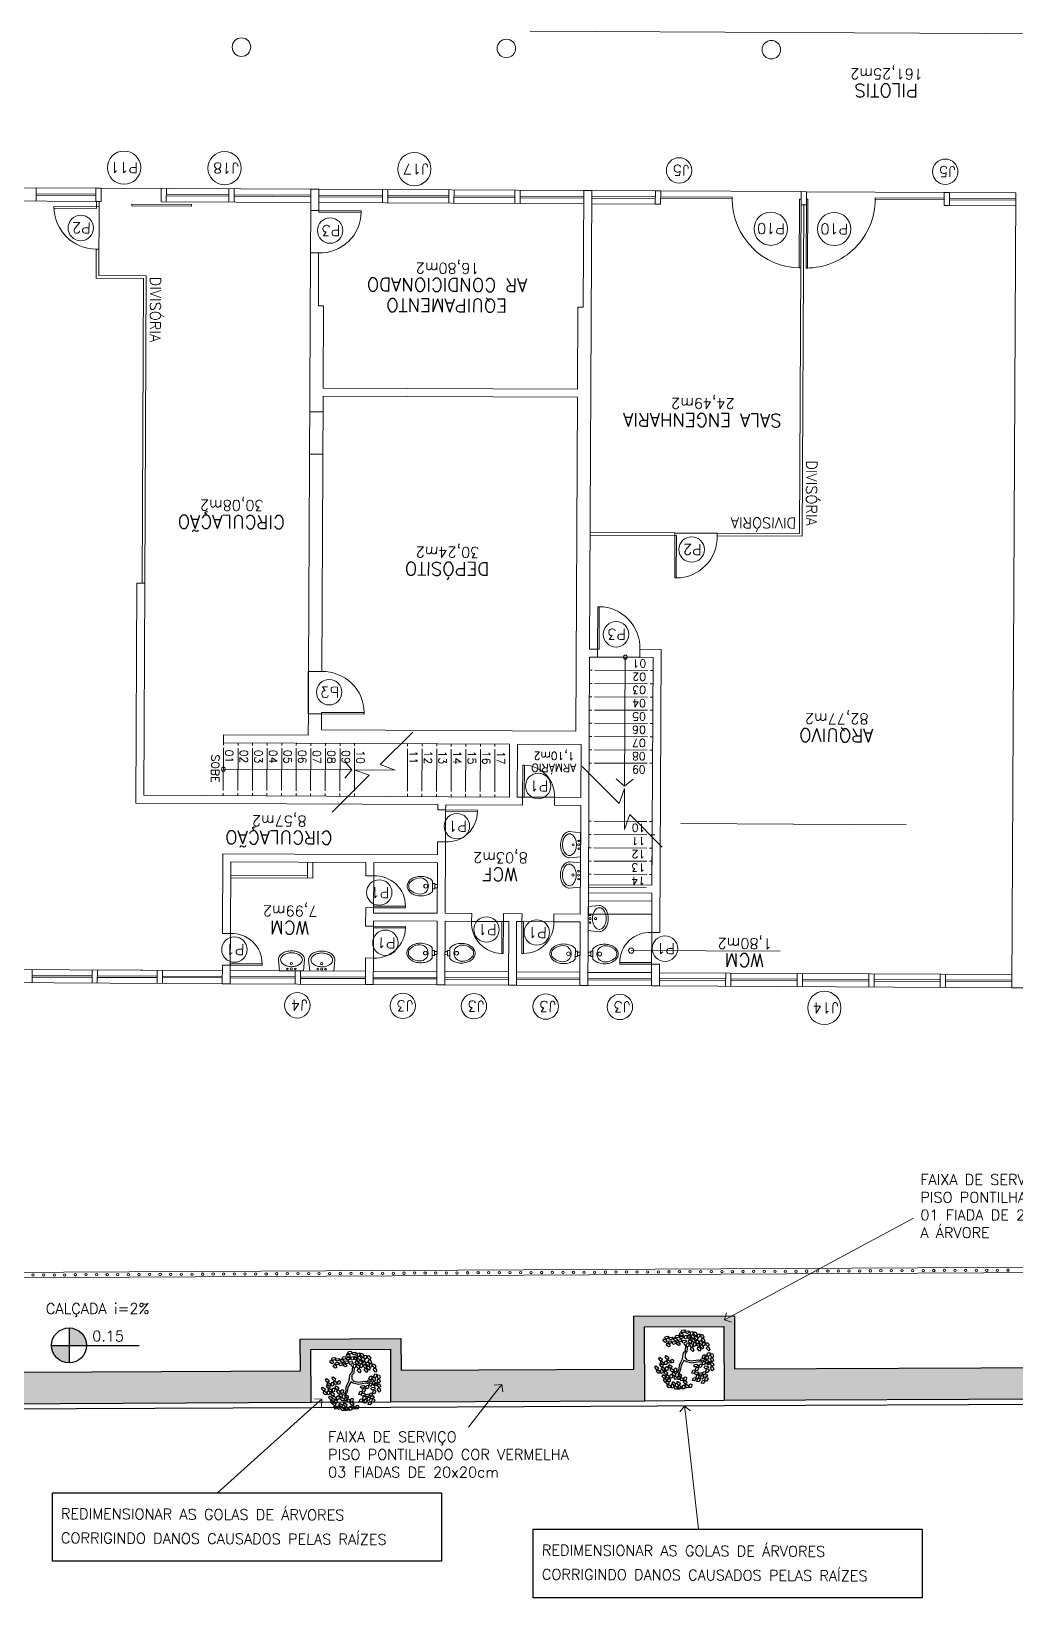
# Model space of a CAD drawing. Extents: x -1057 to 3416, y -340 to 4111.
# Drawn here: x 438.97 to 457.55, y 132.73 to 162.28 of the extents above; entities that cross this region are included whole.
import ezdxf
from ezdxf.enums import TextEntityAlignment as Align

# ---------------------------------------------------------------- set-up
doc = ezdxf.new("R2010")
doc.units = 0
doc.header["$LTSCALE"] = 50
for name, pattern in [('CONTINU', [0]), ('DASHDOT', [1, 0.5, -0.25, 0, -0.25]), ('DGN Style 1', [0.003115, 5.18318e-06, -0.00311]), ('HIDDEN', [9.525, 6.35, -3.175])]:
    doc.linetypes.add(name, pattern=pattern)
doc.layers.add('0.1', color=8, linetype='Continuous', lineweight=13)
doc.layers.add('Margem A3', color=8, linetype='DGN Style 1', lineweight=0)
for name, color, linetype in [('HAC', 1, 'Continuous'), ('medir projeto', 6, 'Continuous'), ('OK', 96, 'Continuous')]:
    doc.layers.add(name, color=color, linetype=linetype)
doc.styles.add('60x100', font='romans.shx', dxfattribs={"height": 0.2})
doc.styles.add('80X50', font='romans.shx')
doc.styles.get("Standard").update_dxf_attribs({"font": 'romans.shx'})

# ---------------------------------------------------------------- blocks, each defined once
blk = doc.blocks.new('P80')
for points in [[(0, 0.86), (0, 0.83), (0.15, 0.83), (0.15, 0.86)], [(0, 0), (0, 0.03), (0.15, 0.03), (0.15, 0)]]:
    blk.add_lwpolyline(points)
blk.add_lwpolyline([(-0.8, 0.06), (0, 0.06), (0, 0.03), (-0.8, 0.03)], close=True)
at = {"color": 8}
blk.add_arc((-0.025, 0.056), 0.775, 88.1408, 179.6698, dxfattribs=at)
blk = doc.blocks.new('P60')
at = {"color": 252}
blk.add_lwpolyline([(-0.6, 0.06), (0, 0.06), (0, 0.03), (-0.6, 0.03)], close=True, dxfattribs=at)
at = {"color": 8}
blk.add_arc((-0.029, 0.06), 0.571, 87.1025, 180, dxfattribs=at)
blk = doc.blocks.new('Cuba-emp')
blk.add_lwpolyline([(0.21, 0.248), (0, 0.227), (0, -0.227), (0.21, -0.248, 0.137816), (0.271, -0.231, 0.107041), (0.329, -0.176, 0.080751), (0.364, -0.099, 0.068643), (0.378, -0.001, 0.068643), (0.364, 0.098, 0.080751), (0.329, 0.174, 0.107041), (0.271, 0.23, 0.115752), (0.21, 0.248)], format="xyb")
blk.add_lwpolyline([(0.21, 0.205, -0.131827), (0.25, 0.194, -0.106633), (0.297, 0.151, -0.083482), (0.328, 0.087, -0.072232), (0.341, 0, -0.072232), (0.328, -0.087, -0.083482), (0.297, -0.151, -0.106633), (0.25, -0.194, -0.131827), (0.21, -0.205, -0.131827), (0.17, -0.194, -0.106633), (0.123, -0.151, -0.083482), (0.092, -0.087, -0.072232), (0.079, 0, -0.072232), (0.092, 0.087, -0.083482), (0.123, 0.151, -0.106633), (0.17, 0.194, -0.131827)], format="xyb", close=True)
for centre, radius in [((0.037, -0.002), 0.0193), ((0.037, -0.002), 0.0193), ((0.036, 0.071), 0.0155), ((0.14, -0.001), 0.0198), ((0.036, -0.076), 0.0155)]:
    blk.add_circle(centre, radius)
blk = doc.blocks.new('Vaso')
for points in [[(0.03, -0.05), (0.03, 0), (-0.03, 0), (-0.03, -0.05)], [(0.05, -0.09), (0.05, -0.05), (-0.05, -0.05), (-0.05, -0.09)]]:
    blk.add_lwpolyline(points)
for points in [[(0.183, -0.31, -0.071776), (0.168, -0.413, -0.083144), (0.129, -0.494, -0.106699), (0.065, -0.552, -0.132564), (-0.002, -0.57, -0.132564), (-0.069, -0.552, -0.106699), (-0.133, -0.494, -0.083144), (-0.172, -0.413, -0.071776), (-0.187, -0.31, -0.071776), (-0.172, -0.207, -0.083144), (-0.133, -0.126, -0.060171), (-0.1, -0.09), (0.096, -0.09, -0.060171), (0.129, -0.126, -0.083144), (0.168, -0.207, -0.071776)], [(-0.088, -0.497, 0.2474), (0, -0.541, 0.2474), (0.088, -0.497, 0.197858), (0.152, -0.318, 0.418329), (0, -0.168, 0.418329), (-0.152, -0.318, 0.197858)]]:
    blk.add_lwpolyline(points, format="xyb", close=True)
blk.add_circle((-0.002, -0.22), 0.0352)
blk = doc.blocks.new('ÁREA')
for p in [(0.00005, 0.00376), (0, 0)]:
    blk.add_attdef('COMPARTIMENTO', text='', height=0.0025).set_placement(p, align=Align.CENTER)
at = {"color": 1}
for p in [(-0.00005, -0.00376), (-0.0001, -0.00752)]:
    blk.add_attdef('ÁREA', text='', height=0.002, dxfattribs=at).set_placement(p, align=Align.CENTER)
blk = doc.blocks.new('P80 - parede 25cm')
for points in [[(-0.03, -0.125), (0, -0.125), (0, 0.125), (-0.03, 0.125)], [(0.83, -0.125), (0.8, -0.125), (0.8, 0.125), (0.83, 0.125)]]:
    blk.add_lwpolyline(points)
blk.add_lwpolyline([(0.77, -0.925), (0.77, -0.125), (0.8, -0.125), (0.8, -0.925)], close=True)
at = {"color": 8}
blk.add_arc((0.774, -0.15), 0.775, 178.1408, 269.6698, dxfattribs=at)
blk = doc.blocks.new('L', base_point=(1.368, 0.591))
at = {"color": 3, "lineweight": -2}
for p, q in [((1.281, 0.65), (1.312, 0.675)), ((1.294, 0.6), (1.281, 0.65)), ((1.312, 0.675), (1.342, 0.621)), ((1.275, 0.567), (1.306, 0.592)), ((1.288, 0.517), (1.275, 0.567)), ((1.317, 0.508), (1.288, 0.517)), ((1.322, 0.591), (1.294, 0.6)), ((1.306, 0.592), (1.336, 0.538)), ((1.336, 0.538), (1.317, 0.508)), ((1.342, 0.621), (1.322, 0.591)), ((1.337, 0.489), (1.356, 0.548)), ((1.376, 0.484), (1.337, 0.489)), ((1.356, 0.548), (1.391, 0.554)), ((1.404, 0.527), (1.376, 0.484)), ((1.391, 0.554), (1.404, 0.527))]:
    blk.add_line(p, q, dxfattribs=at)
blk = doc.blocks.new('Árvore-13')
at = {"color": 3}
for p, q in [((-0.795, 0.302), (-0.961, 0.415)), ((-0.795, 0.406), (-0.953, 0.499)), ((-0.357, 0.349), (-0.795, 0.406)), ((-0.366, 0.227), (-0.795, 0.302)), ((-0.129, 0.105), (-0.366, 0.227)), ((-0.068, 0.19), (-0.357, 0.349)), ((-0.068, -0.036), (-0.129, 0.105)), ((0.029, 0.068), (-0.068, 0.19)), ((0.029, 0.068), (0.318, 0.331)), ((0.116, -0.055), (0.283, 0.133)), ((0.283, 0.133), (0.423, 0.284)), ((0.318, 0.331), (0.405, 0.537)), ((0.405, 0.537), (0.484, 0.659)), ((0.423, 0.284), (0.502, 0.509)), ((0.484, 0.659), (0.572, 0.715)), ((0.502, 0.509), (0.633, 0.668)), ((0.572, 0.715), (0.607, 0.819)), ((0.633, 0.668), (0.782, 0.715)), ((-0.296, -0.392), (-0.418, -0.693)), ((-0.199, -0.449), (-0.313, -0.74)), ((-0.313, -0.74), (-0.243, -0.89)), ((-0.147, -0.299), (-0.296, -0.392)), ((-0.05, -0.383), (-0.199, -0.449)), ((-0.068, -0.036), (-0.147, -0.299)), ((0.116, -0.055), (-0.05, -0.383))]:
    blk.add_line(p, q, dxfattribs=at)
at = {"color": 3, "xscale": 3.048, "yscale": 3.048, "zscale": 3.048}
for p, rotation in [((-1.303, 0.884), 347.8021081598379), ((-0.926, 0.959), 295.0165150851705), ((-0.716, 1.448), 295.0165150851705), ((-0.488, 1.26), 295.0165150851705), ((-0.348, 0.687), 295.0165150851705), ((-0.252, 1.138), 295.0165150851705), ((0.169, 1.448), 190.1248425347958), ((0.353, 0.95), 190.1248425347958), ((0.581, 1.401), 190.1248425347958), ((0.677, 0.781), 190.1248425347958), ((0.852, 1.344), 190.1248425347958), ((1.211, 1.147), 190.1248425347958), ((1.317, 0.753), 190.1248425347958), ((-1.443, 0.368), 347.8021081598379), ((-1.128, 0.415), 347.8021081598379), ((-0.848, 0.462), 295.0165150851705), ((0.765, 0.274), 190.1248425347958), ((0.8, -0.299), 190.1248425347958), ((1.124, 0.565), 190.1248425347958), ((1.203, -0.317), 190.1248425347958), ((1.246, 0.039), 190.1248425347958), ((1.579, 0.114), 190.1248425347958), ((-0.103, -0.899), 66.16076666471405), ((0.502, -1.003), 66.16076666471405), ((-0.453, -1.397), 66.16076666471405), ((-0.015, -1.19), 66.16076666471405), ((0.616, -1.322), 66.16076666471405)]:
    blk.add_blockref('L', p, dxfattribs=dict(at, rotation=rotation))
for p in [(-1.391, -0.308), (-1.233, -0.881), (-1.049, -0.533), (-0.874, -1.134), (-0.848, -0.449), (-0.672, -1.021), (-0.453, -1.04), (-0.445, -0.543)]:
    blk.add_blockref('L', p, dxfattribs=at)
blk = doc.blocks.new('_Open90')
at = {"color": 0, "linetype": 'ByBlock', "lineweight": -2}
for p, q in [((0, 0), (-1, 0)), ((-0.5, 0.5), (0, 0)), ((0, 0), (-0.5, -0.5))]:
    blk.add_line(p, q, dxfattribs=at)

msp = doc.modelspace()

# ---------------------------------------------------------------- hatches: boundary and pattern name
at = {"layer": 'HAC'}
h = msp.add_hatch(dxfattribs=at)
h.set_pattern_fill('HEX', color=256, scale=0.01, angle=90.06446, style=0)
h.paths.add_polyline_path([(464.647, 137.093), (452.247, 137.044), (452.245, 138.044), (452.199, 138.044), (452.056, 137.967), (452.079, 138.044), (450.345, 138.036), (450.346, 137.035), (445.953, 137.015), (445.951, 137.615), (444.051, 137.605), (444.053, 137.005), (437.486, 136.975), (437.484, 137.575), (435.884, 137.568), (435.886, 136.968), (430.288, 136.941), (430.289, 137.541), (428.689, 137.539), (428.688, 136.939), (428.499, 136.938), (428.671, 136.339), (428.888, 136.34), (428.889, 137.34), (429.42, 137.34), (429.428, 137.37), (429.492, 137.34), (429.62, 137.34), (429.632, 137.383), (429.669, 137.389), (429.668, 137.34), (429.682, 137.34), (429.693, 137.377), (429.721, 137.377), (429.743, 137.34), (429.767, 137.34), (429.799, 137.345), (429.799, 137.34), (430.089, 137.341), (430.088, 136.341), (436.088, 136.369), (436.084, 137.369), (437.284, 137.374), (437.288, 136.374), (444.256, 136.406), (444.252, 137.406), (445.752, 137.414), (445.755, 136.414), (450.551, 136.436), (450.546, 137.837), (452.046, 137.843), (452.051, 136.443), (462.799, 136.494), (464.648, 136.502)])
h.paths.add_polyline_path([(429.474, 137.365), (429.447, 137.386), (429.459, 137.412), (429.508, 137.419), (429.53, 137.383), (429.533, 137.389)], flags=16)
at = {"layer": 'medir projeto', "linetype": 'CONTINU', "lineweight": -2}
h = msp.add_hatch(color=7, dxfattribs=at)
h.dxf.hatch_style = 1
h.paths.add_polyline_path([(440.015, 137.485, 0.414214), (439.686, 137.814), (439.686, 137.485)])
h.paths.add_polyline_path([(439.686, 137.485), (439.357, 137.485, 0.414214), (439.686, 137.156)])

# ---------------------------------------------------------------- linework, layer by layer
at = {"layer": '0.1', "color": 8}
for p, q in [((477.779, 162.135), (448.392, 162.28)), ((428.002, 159.381), (440.194, 159.32)), ((444.252, 159.3), (440.294, 159.32)), ((440.193, 159.07), (428.001, 159.131)), ((439.064, 159.216), (440.193, 159.21)), ((440.193, 159.18), (439.064, 159.186)), ((440.253, 159.07), (440.246, 157.67)), ((441.522, 159.204), (442.702, 159.198)), ((442.701, 159.168), (441.522, 159.174)), ((444.251, 159.16), (442.801, 159.168)), ((442.802, 159.198), (444.252, 159.19)), ((445.601, 159.154), (444.401, 159.16)), ((449.401, 159.025), (444.401, 159.05)), ((444.402, 159.3), (449.402, 159.275)), ((444.402, 159.19), (445.601, 159.184)), ((445.701, 159.183), (446.851, 159.178)), ((446.851, 159.148), (445.701, 159.153)), ((446.951, 159.177), (448.101, 159.171)), ((448.101, 159.141), (446.951, 159.147)), ((448.201, 159.171), (449.401, 159.165)), ((449.401, 159.135), (448.201, 159.141)), ((449.551, 159.164), (450.751, 159.158)), ((450.751, 159.128), (449.551, 159.134)), ((450.751, 159.018), (449.551, 159.024)), ((449.552, 159.274), (450.752, 159.268)), ((450.851, 159.158), (452.201, 159.151)), ((452.201, 159.121), (450.851, 159.128)), ((453.502, 159.255), (450.852, 159.268)), ((452.201, 159.121), (452.201, 159.151)), ((453.501, 159.115), (453.47, 152.805)), ((456.202, 159.242), (453.602, 159.254)), ((454.901, 159.138), (456.201, 159.132)), ((454.901, 159.108), (454.901, 159.138)), ((456.201, 159.102), (454.901, 159.108)), ((456.301, 159.131), (457.551, 159.125)), ((457.551, 159.095), (456.301, 159.101)), ((456.302, 159.241), (457.552, 159.235)), ((444.25, 158.9), (444.246, 158.1)), ((453.551, 159.005), (453.52, 152.755)), ((457.551, 158.985), (456.301, 158.991)), ((440.198, 158.17), (440.195, 157.62)), ((440.248, 158.17), (440.198, 158.17)), ((441.094, 157.616), (440.195, 157.62)), ((441.144, 157.666), (440.246, 157.67)), ((441.065, 151.866), (441.094, 157.616)), ((441.115, 151.866), (441.144, 157.666)), ((444.481, 155.099), (444.231, 155.1)), ((444.227, 154.301), (444.477, 154.299)), ((449.52, 152.824), (451.12, 152.816)), ((451.92, 152.813), (453.47, 152.805)), ((451.92, 152.763), (451.92, 152.813)), ((449.52, 152.774), (451.15, 152.766)), ((451.92, 152.763), (453.52, 152.755)), ((449.664, 150.474), (450.459, 150.47)), ((450.184, 150.471), (450.172, 148.038)), ((449.507, 150.224), (449.557, 150.224)), ((449.607, 150.224), (450.607, 150.219)), ((450.657, 150.219), (450.707, 150.219)), ((449.506, 149.974), (449.556, 149.974)), ((449.606, 149.974), (450.606, 149.969)), ((450.656, 149.969), (450.706, 149.969)), ((449.505, 149.724), (449.555, 149.724)), ((449.605, 149.724), (450.605, 149.719)), ((450.655, 149.719), (450.705, 149.719)), ((449.504, 149.474), (449.554, 149.474)), ((449.604, 149.474), (450.604, 149.469)), ((450.654, 149.469), (450.704, 149.469)), ((449.501, 148.974), (449.551, 148.974)), ((449.502, 149.224), (449.552, 149.224)), ((449.601, 148.974), (450.601, 148.969)), ((449.602, 149.224), (450.602, 149.219)), ((450.651, 148.969), (450.701, 148.969)), ((450.652, 149.219), (450.702, 149.219)), ((442.6, 148.758), (442.596, 147.958)), ((442.601, 148.858), (442.6, 148.808)), ((442.875, 148.757), (442.871, 147.957)), ((442.876, 148.857), (442.875, 148.807)), ((443.15, 148.756), (443.146, 147.956)), ((443.151, 148.856), (443.15, 148.806)), ((443.425, 148.754), (443.421, 147.954)), ((443.426, 148.854), (443.425, 148.804)), ((443.7, 148.753), (443.696, 147.953)), ((443.701, 148.853), (443.7, 148.803)), ((443.975, 148.752), (443.971, 147.952)), ((443.976, 148.852), (443.975, 148.802)), ((444.25, 148.75), (444.246, 147.95)), ((444.251, 148.85), (444.25, 148.8)), ((444.525, 148.749), (444.521, 147.949)), ((444.526, 148.849), (444.525, 148.799)), ((444.8, 148.748), (444.796, 147.948)), ((444.801, 148.848), (444.8, 148.798)), ((445.075, 148.746), (445.071, 147.946)), ((445.076, 148.846), (445.075, 148.796)), ((446.076, 148.841), (446.075, 148.791)), ((446.35, 148.84), (446.35, 148.79)), ((446.625, 148.839), (446.625, 148.789)), ((446.9, 148.837), (446.9, 148.787)), ((447.175, 148.836), (447.175, 148.786)), ((447.45, 148.835), (447.45, 148.785)), ((447.725, 148.833), (447.725, 148.783)), ((449.5, 148.724), (449.55, 148.724)), ((449.6, 148.724), (450.6, 148.719)), ((450.65, 148.719), (450.7, 148.719)), ((445.026, 148.346), (444.892, 148.505)), ((449.499, 148.474), (449.549, 148.474)), ((449.599, 148.474), (450.599, 148.469)), ((450.649, 148.469), (450.699, 148.469)), ((442.598, 148.358), (445.026, 148.346)), ((445.026, 148.346), (444.89, 148.19)), ((450.172, 148.038), (450.015, 148.174)), ((450.172, 148.038), (450.33, 148.172)), ((442.596, 147.908), (442.596, 147.858)), ((442.871, 147.907), (442.871, 147.857)), ((443.146, 147.906), (443.146, 147.856)), ((443.421, 147.904), (443.421, 147.854)), ((443.696, 147.903), (443.696, 147.853)), ((443.971, 147.902), (443.971, 147.852)), ((444.246, 147.9), (444.246, 147.85)), ((444.521, 147.899), (444.521, 147.849)), ((444.796, 147.898), (444.796, 147.848)), ((445.071, 147.896), (445.071, 147.846)), ((446.071, 147.891), (446.071, 147.841)), ((446.346, 147.89), (446.346, 147.84)), ((446.621, 147.889), (446.621, 147.839)), ((446.896, 147.887), (446.896, 147.837)), ((447.171, 147.886), (447.171, 147.836)), ((447.446, 147.885), (447.446, 147.835)), ((447.721, 147.883), (447.721, 147.833)), ((448.846, 147.828), (448.246, 147.831)), ((446.794, 147.588), (446.791, 146.988)), ((450.404, 147.37), (450.593, 147.369)), ((450.643, 147.369), (450.693, 147.369)), ((450.642, 147.119), (450.742, 147.118)), ((450.687, 146.169), (450.691, 146.929)), ((444.188, 146.301), (444.189, 146.601)), ((444.288, 146.3), (444.289, 146.6)), ((444.188, 146.351), (442.738, 146.358)), ((444.288, 146.3), (442.738, 146.308)), ((445.438, 146.344), (445.435, 145.744)), ((449.487, 146.174), (449.487, 146.024)), ((447.284, 145.485), (447.884, 145.482)), ((448.234, 145.481), (448.834, 145.478)), ((442.733, 145.258), (442.73, 144.658)), ((445.433, 145.394), (445.431, 144.794)), ((450.68, 144.678), (450.683, 145.278)), ((427.93, 144.631), (441.029, 144.566)), ((441.079, 144.566), (442.579, 144.559)), ((442.729, 144.558), (445.279, 144.545)), ((445.429, 144.544), (446.629, 144.539)), ((446.779, 144.538), (447.979, 144.532)), ((448.129, 144.531), (449.329, 144.525)), ((449.479, 144.524), (450.679, 144.519)), ((442.578, 144.309), (427.928, 144.381)), ((438.991, 144.466), (440.12, 144.461)), ((440.12, 144.431), (438.991, 144.436)), ((440.22, 144.46), (441.35, 144.455)), ((441.349, 144.425), (440.22, 144.43)), ((442.579, 144.419), (441.449, 144.424)), ((441.45, 144.454), (442.579, 144.449)), ((445.278, 144.295), (442.728, 144.308)), ((442.729, 144.448), (443.954, 144.442)), ((443.954, 144.412), (442.729, 144.418)), ((444.054, 144.441), (445.279, 144.435)), ((445.279, 144.405), (444.054, 144.411)), ((446.628, 144.289), (445.428, 144.294)), ((445.429, 144.434), (446.629, 144.429)), ((446.629, 144.399), (445.429, 144.404)), ((447.978, 144.282), (446.778, 144.288)), ((446.779, 144.428), (447.979, 144.422)), ((447.979, 144.392), (446.779, 144.398)), ((449.328, 144.275), (448.128, 144.281)), ((448.129, 144.421), (449.329, 144.415)), ((449.329, 144.385), (448.129, 144.391)), ((450.678, 144.269), (449.478, 144.274)), ((449.479, 144.414), (450.679, 144.409)), ((450.679, 144.379), (449.479, 144.384)), ((457.478, 144.235), (450.828, 144.268)), ((450.829, 144.518), (457.479, 144.485)), ((450.829, 144.408), (452.079, 144.402)), ((452.079, 144.372), (450.829, 144.378)), ((452.179, 144.401), (453.429, 144.395)), ((453.429, 144.365), (452.179, 144.371)), ((453.529, 144.395), (454.779, 144.388)), ((454.779, 144.358), (453.529, 144.365)), ((454.879, 144.388), (456.129, 144.382)), ((456.128, 144.352), (454.879, 144.358)), ((457.478, 144.345), (456.228, 144.351)), ((456.229, 144.381), (457.479, 144.375)), ((427.8, 138.707), (474.029, 138.939)), ((427.901, 138.807), (473.986, 139.038))]:
    msp.add_line(p, q, dxfattribs=at)
at = {"layer": '0.1', "color": 7}
for p, q in [((444.25, 158.9), (444.252, 159.3)), ((444.402, 159.3), (444.252, 159.3)), ((444.4, 158.9), (444.402, 159.3)), ((449.391, 157.075), (449.402, 159.275)), ((449.552, 159.274), (449.402, 159.275)), ((449.509, 150.624), (449.552, 159.274)), ((457.478, 144.235), (457.552, 159.235)), ((444.4, 158.9), (444.25, 158.9)), ((444.207, 150.201), (444.246, 158.1)), ((444.396, 158.1), (444.246, 158.1)), ((444.391, 157.1), (444.396, 158.1)), ((444.391, 157.1), (444.491, 157.099)), ((444.484, 155.549), (444.491, 157.099)), ((449.283, 155.526), (449.291, 157.076)), ((449.291, 157.076), (449.391, 157.075)), ((449.283, 155.526), (444.484, 155.549)), ((444.457, 150.199), (444.483, 155.399)), ((449.283, 155.376), (444.483, 155.399)), ((449.252, 149.076), (449.283, 155.376)), ((440.945, 147.717), (440.965, 151.867)), ((440.965, 151.867), (441.115, 151.866)), ((441.096, 147.866), (441.115, 151.866)), ((449.487, 146.174), (449.509, 150.474)), ((449.509, 150.624), (449.659, 150.624)), ((449.509, 150.474), (449.659, 150.474)), ((449.659, 150.624), (449.659, 150.474)), ((450.459, 150.62), (450.459, 150.47)), ((450.459, 150.62), (450.859, 150.618)), ((450.459, 150.47), (450.709, 150.468)), ((450.687, 146.169), (450.709, 150.468)), ((450.833, 145.277), (450.859, 150.618)), ((444.207, 150.201), (444.457, 150.199)), ((444.201, 149.001), (444.203, 149.401)), ((444.453, 149.399), (444.203, 149.401)), ((444.452, 149.099), (444.453, 149.399)), ((442.601, 148.858), (442.601, 149.008)), ((442.601, 149.008), (444.201, 149.001)), ((444.452, 149.099), (449.252, 149.076)), ((442.601, 148.858), (448, 148.832)), ((447.996, 147.832), (448, 148.832)), ((448.146, 147.831), (448.15, 148.831)), ((448.15, 148.831), (449.35, 148.825)), ((449.346, 147.825), (449.35, 148.825)), ((441.096, 147.866), (447.996, 147.832)), ((448.146, 147.831), (448.246, 147.831)), ((448.246, 147.831), (448.245, 147.681)), ((448.845, 147.678), (448.846, 147.828)), ((448.846, 147.828), (449.346, 147.825)), ((440.945, 147.717), (446.645, 147.689)), ((446.644, 147.589), (446.645, 147.689)), ((446.644, 147.589), (446.794, 147.588)), ((446.794, 147.588), (446.795, 147.688)), ((446.795, 147.688), (448.245, 147.681)), ((448.845, 147.678), (449.345, 147.675)), ((449.335, 145.625), (449.345, 147.675)), ((446.64, 146.739), (446.641, 146.989)), ((446.791, 146.988), (446.641, 146.989)), ((446.785, 145.638), (446.791, 146.988)), ((442.583, 145.259), (442.59, 146.758)), ((442.59, 146.758), (446.64, 146.739)), ((442.733, 145.258), (442.739, 146.608)), ((442.739, 146.608), (445.289, 146.595)), ((445.288, 146.345), (445.289, 146.595)), ((445.438, 146.344), (445.439, 146.594)), ((445.439, 146.594), (446.639, 146.589)), ((445.288, 146.345), (445.438, 146.344)), ((446.635, 145.639), (446.639, 146.589)), ((449.478, 144.274), (449.487, 146.024)), ((449.487, 146.174), (450.687, 146.169)), ((449.487, 146.024), (450.687, 146.019)), ((450.683, 145.278), (450.687, 146.019)), ((445.283, 145.395), (445.285, 145.745)), ((445.435, 145.744), (445.285, 145.745)), ((445.435, 145.644), (445.435, 145.744)), ((445.433, 145.394), (445.434, 145.494)), ((445.434, 145.494), (446.634, 145.489)), ((445.435, 145.644), (446.635, 145.639)), ((446.628, 144.289), (446.634, 145.489)), ((446.778, 144.288), (446.784, 145.488)), ((446.784, 145.488), (447.284, 145.485)), ((446.785, 145.638), (447.285, 145.635)), ((447.285, 145.635), (447.284, 145.485)), ((447.884, 145.482), (447.885, 145.632)), ((447.884, 145.482), (447.984, 145.482)), ((447.885, 145.632), (448.235, 145.631)), ((447.978, 144.282), (447.984, 145.482)), ((448.128, 144.281), (448.134, 145.481)), ((448.134, 145.481), (448.234, 145.481)), ((448.234, 145.481), (448.235, 145.631)), ((448.835, 145.628), (448.834, 145.478)), ((448.834, 145.478), (449.334, 145.475)), ((448.835, 145.628), (449.335, 145.625)), ((449.328, 144.275), (449.334, 145.475)), ((442.583, 145.259), (442.733, 145.258)), ((445.433, 145.394), (445.283, 145.395)), ((450.833, 145.277), (450.683, 145.278)), ((442.578, 144.309), (442.58, 144.659)), ((442.73, 144.658), (442.58, 144.659)), ((442.728, 144.308), (442.73, 144.658)), ((445.278, 144.295), (445.281, 144.795)), ((445.281, 144.795), (445.431, 144.794)), ((445.428, 144.294), (445.431, 144.794)), ((450.678, 144.269), (450.68, 144.678)), ((450.83, 144.677), (450.68, 144.678)), ((450.828, 144.268), (450.83, 144.677)), ((442.578, 144.309), (442.728, 144.308)), ((445.278, 144.295), (445.428, 144.294)), ((446.628, 144.289), (446.778, 144.288)), ((447.978, 144.282), (448.128, 144.281)), ((449.328, 144.275), (449.478, 144.274)), ((450.678, 144.269), (450.828, 144.268)), ((457.478, 144.235), (457.728, 144.234))]:
    msp.add_line(p, q, dxfattribs=at)
at = {"layer": '0.1', "color": 8, "linetype": 'CONTINU', "lineweight": -2}
for p, q in [((451.12, 152.816), (451.92, 152.813)), ((444.203, 149.401), (444.207, 150.201))]:
    msp.add_line(p, q, dxfattribs=at)
at = {"layer": '0.1', "color": 8, "linetype": 'DASHDOT', "ltscale": 0.2}
for p, q in [((446.075, 148.741), (446.071, 147.941)), ((446.35, 148.74), (446.346, 147.94)), ((446.625, 148.739), (446.621, 147.939)), ((446.9, 148.737), (446.896, 147.937)), ((447.175, 148.736), (447.171, 147.936)), ((447.45, 148.735), (447.446, 147.935)), ((447.725, 148.733), (447.721, 147.933)), ((449.493, 147.374), (449.543, 147.374)), ((449.593, 147.374), (450.404, 147.37)), ((449.492, 147.124), (449.542, 147.124)), ((449.592, 147.124), (450.592, 147.119)), ((449.49, 146.624), (449.54, 146.624)), ((449.491, 146.874), (449.541, 146.874)), ((449.59, 146.624), (450.59, 146.619)), ((449.591, 146.874), (450.591, 146.869)), ((450.64, 146.619), (450.69, 146.619)), ((450.641, 146.869), (450.691, 146.869)), ((449.488, 146.374), (449.538, 146.374)), ((449.588, 146.374), (450.588, 146.369)), ((450.638, 146.369), (450.688, 146.369)), ((449.487, 146.124), (450.587, 146.119)), ((449.486, 145.874), (450.686, 145.869)), ((449.485, 145.624), (450.685, 145.619))]:
    msp.add_line(p, q, dxfattribs=at)
at = {"layer": '0.1', "color": 8, "linetype": 'CONTINU'}
for p, q in [((455.487, 147.309), (451.235, 147.33)), ((453.107, 144.921), (450.296, 144.935))]:
    msp.add_line(p, q, dxfattribs=at)
at = {"layer": '0.1', "color": 8, "linetype": 'HIDDEN', "ltscale": 0.02}
msp.add_line((441.079, 144.566), (441.029, 144.566), dxfattribs=at)
at = {"layer": '0.1', "color": 8}
for points in [[(439.065, 159.326), (439.063, 159.076)], [(444.251, 159.05), (441.422, 159.064), (441.423, 159.314)], [(441.523, 159.314), (441.522, 159.064)], [(442.701, 159.058), (442.702, 159.308)], [(442.802, 159.308), (442.801, 159.058)], [(440.252, 158.97), (439.402, 158.974), (439.402, 158.944), (440.202, 158.94), (440.203, 159.07)], [(445.601, 159.044), (445.602, 159.294)], [(445.702, 159.293), (445.701, 159.043)], [(446.851, 159.038), (446.852, 159.288)], [(446.952, 159.287), (446.951, 159.037)], [(448.101, 159.031), (448.102, 159.281)], [(448.202, 159.281), (448.201, 159.031)], [(453.495, 157.815), (453.465, 157.815), (453.471, 159.115), (453.501, 159.115)], [(451.12, 152.816), (451.116, 151.967), (451.146, 151.966), (451.15, 152.766)], [(446.172, 149.057), (445.557, 148.447), (445.839, 148.342), (445.067, 148.346), (445.349, 148.242), (444.649, 147.548)], [(450.882, 146.887), (450.272, 147.503), (450.168, 147.221), (450.171, 147.993), (450.067, 147.71), (449.373, 148.411)], [(438.992, 144.576), (438.991, 144.326)], [(440.12, 144.321), (440.121, 144.571)], [(440.221, 144.57), (440.22, 144.32)], [(441.349, 144.315), (441.35, 144.565)], [(441.45, 144.564), (441.449, 144.314)], [(443.953, 144.302), (443.954, 144.552)], [(444.054, 144.551), (444.053, 144.301)], [(452.078, 144.262), (452.079, 144.512)], [(452.179, 144.511), (452.178, 144.261)], [(453.428, 144.255), (453.429, 144.505)], [(453.529, 144.505), (453.528, 144.255)], [(454.778, 144.248), (454.779, 144.498)], [(454.879, 144.498), (454.878, 144.248)], [(456.128, 144.242), (456.129, 144.492)], [(456.229, 144.491), (456.228, 144.241)]]:
    msp.add_lwpolyline(points, dxfattribs=at)
at = {"layer": '0.1', "color": 7}
for points in [[(440.293, 159.07), (440.193, 159.07), (440.194, 159.32), (440.294, 159.32)], [(450.851, 159.018), (450.751, 159.018), (450.752, 159.268), (450.852, 159.268)], [(453.601, 159.004), (453.501, 159.005), (453.502, 159.255), (453.602, 159.254)], [(456.301, 158.991), (456.201, 158.992), (456.202, 159.242), (456.302, 159.241)]]:
    msp.add_lwpolyline(points, close=True, dxfattribs=at)
at = {"layer": '0.1', "color": 8}
for points in [[(441.998, 158.982), (441.998, 159.012), (440.869, 159.018), (440.869, 158.988)], [(453.601, 159.114), (453.631, 159.114), (453.625, 157.814), (453.595, 157.814)], [(449.693, 151.424), (449.689, 150.624), (449.659, 150.624), (449.663, 151.424)]]:
    msp.add_lwpolyline(points, close=True, dxfattribs=at)
at = {"layer": '0.1', "color": 7}
for points in [[(452.233, 138.062), (455.622, 139.885)], [(447.729, 136.591), (447.226, 135.94)], [(444.308, 136.337), (442.49, 134.705)], [(451.324, 136.141), (451.565, 134.018)]]:
    msp.add_lwpolyline(points, dxfattribs=at)
for centre in [(442.94, 161.982), (447.94, 161.957), (452.94, 161.933)]:
    msp.add_circle(centre, 0.175, dxfattribs=at)
at = {"layer": '0.1', "color": 8}
for centre, radius in [((440.725, 159.708), 0.314), ((442.622, 159.698), 0.314), ((446.203, 159.681), 0.314), ((451.199, 159.656), 0.24), ((456.223, 159.631), 0.24), ((439.907, 158.57), 0.24), ((444.614, 158.521), 0.24), ((452.93, 158.556), 0.314), ((454.126, 158.55), 0.314), ((451.436, 152.503), 0.24), ((450.009, 150.903), 0.24), ((450.184, 150.471), 0.0387), ((444.595, 149.81), 0.24), ((442.598, 148.358), 0.0387), ((448.54, 148.041), 0.24), ((447.007, 147.283), 0.24), ((445.541, 146.031), 0.24), ((447.565, 145.333), 0.24), ((448.513, 145.276), 0.24), ((442.807, 144.954), 0.24), ((445.657, 145.082), 0.24), ((450.933, 144.972), 0.24), ((443.995, 143.902), 0.24), ((445.986, 143.892), 0.24), ((447.327, 143.886), 0.24), ((448.682, 143.879), 0.24), ((450.082, 143.872), 0.24), ((453.941, 143.853), 0.314), ((453.607, 138.886), 0.0225), ((453.807, 138.887), 0.0225), ((454.007, 138.888), 0.0225), ((454.207, 138.889), 0.0225), ((454.407, 138.89), 0.0225), ((454.607, 138.891), 0.0225), ((454.807, 138.892), 0.0225), ((455.007, 138.893), 0.0225), ((455.207, 138.894), 0.0225), ((455.407, 138.895), 0.0225), ((455.607, 138.896), 0.0225), ((455.807, 138.897), 0.0225), ((456.007, 138.898), 0.0225), ((456.207, 138.899), 0.0225), ((456.407, 138.9), 0.0225), ((456.607, 138.901), 0.0225), ((456.807, 138.902), 0.0225), ((457.007, 138.903), 0.0225), ((457.207, 138.904), 0.0225), ((457.407, 138.905), 0.0225), ((439.006, 138.813), 0.0225), ((439.206, 138.814), 0.0225), ((439.406, 138.815), 0.0225), ((439.606, 138.816), 0.0225), ((439.806, 138.817), 0.0225), ((440.006, 138.818), 0.0225), ((440.206, 138.819), 0.0225), ((440.406, 138.82), 0.0225), ((440.606, 138.821), 0.0225), ((440.806, 138.822), 0.0225), ((441.006, 138.823), 0.0225), ((441.206, 138.824), 0.0225), ((441.406, 138.825), 0.0225), ((441.606, 138.826), 0.0225), ((441.806, 138.827), 0.0225), ((442.006, 138.828), 0.0225), ((442.206, 138.829), 0.0225), ((442.406, 138.83), 0.0225), ((442.606, 138.831), 0.0225), ((442.806, 138.832), 0.0225), ((443.006, 138.833), 0.0225), ((443.206, 138.834), 0.0225), ((443.406, 138.835), 0.0225), ((443.606, 138.836), 0.0225), ((443.806, 138.837), 0.0225), ((444.006, 138.838), 0.0225), ((444.206, 138.839), 0.0225), ((444.406, 138.84), 0.0225), ((444.606, 138.841), 0.0225), ((444.806, 138.842), 0.0225), ((445.006, 138.843), 0.0225), ((445.206, 138.844), 0.0225), ((445.406, 138.845), 0.0225), ((445.607, 138.846), 0.0225), ((445.807, 138.847), 0.0225), ((446.007, 138.848), 0.0225), ((446.207, 138.849), 0.0225), ((446.407, 138.85), 0.0225), ((446.607, 138.851), 0.0225), ((446.807, 138.852), 0.0225), ((447.007, 138.853), 0.0225), ((447.207, 138.854), 0.0225), ((447.407, 138.855), 0.0225), ((447.607, 138.856), 0.0225), ((447.807, 138.857), 0.0225), ((448.007, 138.858), 0.0225), ((448.207, 138.859), 0.0225), ((448.407, 138.86), 0.0225), ((448.607, 138.861), 0.0225), ((448.807, 138.862), 0.0225), ((449.007, 138.863), 0.0225), ((449.207, 138.864), 0.0225), ((449.407, 138.865), 0.0225), ((449.607, 138.866), 0.0225), ((449.807, 138.867), 0.0225), ((450.007, 138.868), 0.0225), ((450.207, 138.869), 0.0225), ((450.407, 138.87), 0.0225), ((450.607, 138.871), 0.0225), ((450.807, 138.872), 0.0225), ((451.007, 138.873), 0.0225), ((451.207, 138.874), 0.0225), ((451.407, 138.875), 0.0225), ((451.607, 138.876), 0.0225), ((451.807, 138.877), 0.0225), ((452.007, 138.878), 0.0225), ((452.207, 138.879), 0.0225), ((452.407, 138.88), 0.0225), ((452.607, 138.881), 0.0225), ((452.807, 138.882), 0.0225), ((453.007, 138.883), 0.0225), ((453.207, 138.884), 0.0225), ((453.407, 138.885), 0.0225)]:
    msp.add_circle(centre, radius, dxfattribs=at)
at = {"layer": '0.1', "color": 8, "linetype": 'CONTINU'}
msp.add_circle((450.296, 144.935), 0.0498, dxfattribs=at)
at = {"layer": '0.1', "color": 8}
for centre, radius, start, end in [((453.501, 159.115), 1.3, 179.7175, 269.7175), ((453.601, 159.114), 1.3, 269.7175, 359.7175), ((440.202, 158.97), 0.8, 179.7175, 269.7175), ((451.145, 152.741), 0.775, 270.0477, 1.5767), ((449.685, 150.649), 0.775, 357.8583, 89.3873)]:
    msp.add_arc(centre, radius, start, end, dxfattribs=at)
at = {"layer": 'Margem A3', "color": 7, "linetype": 'CONTINU', "lineweight": -2}
for p, q in [((444.256, 136.406), (437.288, 136.374)), ((444.256, 136.406), (437.288, 136.374)), ((445.756, 136.314), (437.288, 136.274)), ((450.552, 136.436), (445.755, 136.414)), ((450.551, 136.436), (445.755, 136.414)), ((452.052, 136.343), (445.756, 136.314)), ((462.799, 136.494), (452.051, 136.443)), ((462.799, 136.394), (452.052, 136.343))]:
    msp.add_line(p, q, dxfattribs=at)
for points in [[(428.688, 136.939), (428.689, 137.539), (430.289, 137.541), (430.288, 136.941), (435.886, 136.968), (435.884, 137.568), (437.484, 137.575), (437.486, 136.975), (444.053, 137.005), (444.051, 137.605), (445.951, 137.615), (445.953, 137.015), (450.346, 137.035), (450.345, 138.036), (452.245, 138.044), (452.247, 137.044), (464.647, 137.093), (464.644, 137.702), (466.244, 137.71), (466.246, 137.114), (469.472, 137.125), (469.465, 137.601)], [(450.551, 136.436), (450.546, 137.837), (452.046, 137.843), (452.051, 136.443), (450.551, 136.436)], [(444.256, 136.406), (444.252, 137.406), (445.752, 137.414), (445.755, 136.413), (444.256, 136.406)]]:
    msp.add_lwpolyline(points, dxfattribs=at)
at = {"layer": 'medir projeto', "color": 7, "linetype": 'CONTINU', "lineweight": -2}
for p, q in [((439.686, 137.814), (439.686, 137.156)), ((439.357, 137.485), (440.015, 137.485)), ((440.015, 137.485), (441.011, 137.485))]:
    msp.add_line(p, q, dxfattribs=at)
for points in [[(439.371, 134.705), (446.713, 134.705), (446.713, 133.412), (439.371, 133.412)], [(448.447, 134.018), (455.789, 134.018), (455.789, 132.725), (448.447, 132.725)]]:
    msp.add_lwpolyline(points, close=True, dxfattribs=at)
msp.add_circle((439.686, 137.485), 0.329, dxfattribs=at)

# ---------------------------------------------------------------- block references
at = {"layer": '0.1', "color": 8}
ref = msp.add_blockref('ÁREA', (455.109, 161.289), dxfattribs=dict(at, xscale=133.3333333333334, yscale=133.3333333333334, zscale=133.3333333333334, rotation=179.7174815060635))
ref.add_attrib('COMPARTIMENTO', 'PILOTIS', dxfattribs={"layer": '0', "color": 3, "height": 0.25, "rotation": 179.7175}).set_placement((455.109, 161.289), align=Align.CENTER)
ref.add_attrib('ÁREA', '161,25m2', dxfattribs={"layer": '0', "color": 1, "height": 0.2, "rotation": 179.7175}).set_placement((455.117, 161.576), align=Align.CENTER)
for name, p, rotation in [('P80', (444.4, 158.93), 179.7174815060635), ('P60', (448.216, 147.831), 269.7174815060636), ('P60', (446.794, 147.618), 179.7174815060635), ('Cuba-emp', (449.484, 145.54), 359.7174815060635), ('P60', (447.914, 145.482), 89.71748150606336), ('P60', (445.434, 145.424), 179.7174815060635), ('P60', (450.68, 144.648), 359.7174815060635), ('Vaso', (446.781, 144.888), 89.71748150606336), ('Vaso', (449.481, 144.874), 89.71748150606336)]:
    msp.add_blockref(name, p, dxfattribs=dict(at, rotation=rotation))
ref = msp.add_blockref('ÁREA', (446.823, 157.621), dxfattribs=dict(at, xscale=133.3333333333334, yscale=133.3333333333334, zscale=133.3333333333334, rotation=179.7174815060635))
ref.add_attrib('COMPARTIMENTO', 'AR CONDICIONADO', dxfattribs={"layer": '0', "color": 3, "height": 0.25, "rotation": 179.7175}).set_placement((446.823, 157.621), align=Align.CENTER)
ref.add_attrib('ÁREA', '16,80m2', dxfattribs={"layer": '0', "color": 1, "height": 0.2, "rotation": 179.7175}).set_placement((446.831, 157.909), align=Align.CENTER)
ref.add_attrib('COMPARTIMENTO', 'EQUIPAMENTO', dxfattribs={"layer": '0', "color": 3, "height": 0.25, "rotation": 179.7175}).set_placement((446.814, 157.233), align=Align.CENTER)
ref = msp.add_blockref('ÁREA', (451.641, 155.069), dxfattribs=dict(at, xscale=133.3333333333334, yscale=133.3333333333334, zscale=133.3333333333334, rotation=179.7174815060635))
ref.add_attrib('COMPARTIMENTO', 'SALA ENGENHARIA', dxfattribs={"layer": '0', "color": 3, "height": 0.25, "rotation": 179.7175}).set_placement((451.641, 155.069), align=Align.CENTER)
ref.add_attrib('ÁREA', '24,49m2', dxfattribs={"layer": '0', "color": 1, "height": 0.2, "rotation": 179.7175}).set_placement((451.65, 155.357), align=Align.CENTER)
ref = msp.add_blockref('ÁREA', (442.75, 153.147), dxfattribs=dict(at, xscale=133.3333333333334, yscale=133.3333333333334, zscale=133.3333333333334, rotation=179.7174815060635))
ref.add_attrib('COMPARTIMENTO', 'CIRCULAÇÃO', dxfattribs={"layer": '0', "color": 3, "height": 0.25, "rotation": 179.7175}).set_placement((442.75, 153.147), align=Align.CENTER)
ref.add_attrib('ÁREA', '30,08m2', dxfattribs={"layer": '0', "color": 1, "height": 0.2, "rotation": 179.7175}).set_placement((442.758, 153.435), align=Align.CENTER)
ref = msp.add_blockref('ÁREA', (446.822, 152.263), dxfattribs=dict(at, xscale=133.3333333333334, yscale=133.3333333333334, zscale=133.3333333333334, rotation=179.7174815060635))
ref.add_attrib('COMPARTIMENTO', 'DEPÓSITO', dxfattribs={"layer": '0', "color": 3, "height": 0.25, "rotation": 179.7175}).set_placement((446.822, 152.263), align=Align.CENTER)
ref.add_attrib('ÁREA', '30,24m2', dxfattribs={"layer": '0', "color": 1, "height": 0.2, "rotation": 179.7175}).set_placement((446.83, 152.551), align=Align.CENTER)
at = {"layer": '0.1', "color": 8, "xscale": -1}
for name, p, rotation in [('P80 - parede 25cm', (444.332, 150.2), 89.7174815060634), ('Cuba-emp', (449.341, 146.932), 359.7174815060636), ('Cuba-emp', (449.338, 146.361), 359.7174815060636), ('P60', (445.435, 145.714), 359.7174815060636), ('Vaso', (446.637, 146.151), 269.7174815060636), ('P60', (448.204, 145.481), 269.7174815060636), ('P60', (442.73, 144.628), 359.7174815060636), ('Cuba-emp', (443.883, 144.552), 269.7174815060636), ('Cuba-emp', (444.455, 144.549), 269.7174815060636), ('Vaso', (446.631, 144.889), 269.7174815060636), ('Vaso', (449.331, 144.875), 269.7174815060636)]:
    msp.add_blockref(name, p, dxfattribs=dict(at, rotation=rotation))
at = {"layer": '0.1', "color": 8}
ref = msp.add_blockref('ÁREA', (454.168, 149.121), dxfattribs=dict(at, xscale=133.3333333333334, yscale=133.3333333333334, zscale=133.3333333333334, rotation=179.7174815060635))
ref.add_attrib('COMPARTIMENTO', 'ARQUIVO', dxfattribs={"layer": '0', "color": 3, "height": 0.25, "rotation": 179.7175}).set_placement((454.168, 149.121), align=Align.CENTER)
ref.add_attrib('ÁREA', '82,77m2', dxfattribs={"layer": '0', "color": 1, "height": 0.2, "rotation": 179.7175}).set_placement((454.176, 149.409), align=Align.CENTER)
ref = msp.add_blockref('ÁREA', (448.834, 148.394), dxfattribs=dict(at, xscale=133.3333333333334, yscale=133.3333333333334, zscale=133.3333333333334, rotation=179.7174815060635))
ref.add_attrib('COMPARTIMENTO', 'ARMÁRIO', dxfattribs={"layer": '0', "color": 1, "height": 0.15, "rotation": 179.7175}).set_placement((448.835, 148.458), align=Align.CENTER)
ref.add_attrib('ÁREA', '1,10m2', dxfattribs={"layer": '0', "color": 1, "height": 0.15, "rotation": 179.7175}).set_placement((448.842, 148.682), align=Align.CENTER)
ref = msp.add_blockref('ÁREA', (443.646, 147.193), dxfattribs=dict(at, xscale=133.3333333333334, yscale=133.3333333333334, zscale=133.3333333333334, rotation=179.7174815060635))
ref.add_attrib('COMPARTIMENTO', 'CIRCULAÇÃO', dxfattribs={"layer": '0', "color": 3, "height": 0.25, "rotation": 179.7175}).set_placement((443.646, 147.193), align=Align.CENTER)
ref.add_attrib('ÁREA', '8,57m2', dxfattribs={"layer": '0', "color": 1, "height": 0.2, "rotation": 179.7175}).set_placement((443.654, 147.481), align=Align.CENTER)
ref = msp.add_blockref('ÁREA', (447.821, 146.498), dxfattribs=dict(at, xscale=133.3333333333334, yscale=133.3333333333334, zscale=133.3333333333334, rotation=179.7174815060635))
ref.add_attrib('COMPARTIMENTO', 'WCF', dxfattribs={"layer": '0', "color": 3, "height": 0.25, "rotation": 179.7175}).set_placement((447.821, 146.498), align=Align.CENTER)
ref.add_attrib('ÁREA', '8,03m2', dxfattribs={"layer": '0', "color": 1, "height": 0.2, "rotation": 179.7175}).set_placement((447.829, 146.786), align=Align.CENTER)
at = {"layer": '0.1', "color": 8, "linetype": 'CONTINU'}
ref = msp.add_blockref('ÁREA', (443.852, 145.492), dxfattribs=dict(at, xscale=133.3333333333334, yscale=133.3333333333334, zscale=133.3333333333334, rotation=179.7174815060635))
ref.add_attrib('COMPARTIMENTO', 'WCM', dxfattribs={"layer": '0', "color": 3, "height": 0.25, "rotation": 179.7175}).set_placement((443.852, 145.492), align=Align.CENTER)
ref.add_attrib('ÁREA', '7,99m2', dxfattribs={"layer": '0', "color": 1, "height": 0.2, "rotation": 179.7175}).set_placement((443.86, 145.78), align=Align.CENTER)
at = {"layer": '0.1', "color": 8}
ref = msp.add_blockref('ÁREA', (452.434, 144.878), dxfattribs=dict(at, xscale=133.3333333333334, yscale=133.3333333333334, zscale=133.3333333333334, rotation=179.7174815060635))
ref.add_attrib('COMPARTIMENTO', 'WCM', dxfattribs={"layer": '0', "color": 3, "height": 0.25, "rotation": 179.7175}).set_placement((452.434, 144.878), align=Align.CENTER)
ref.add_attrib('ÁREA', '1,80m2', dxfattribs={"layer": '0', "color": 1, "height": 0.2, "rotation": 179.7175}).set_placement((452.442, 145.166), align=Align.CENTER)
at = {"layer": '0.1', "color": 7, "xscale": 0.2, "yscale": 0.2, "zscale": 0.2}
for p, rotation in [((452.056, 137.967), 208.2794704126825), ((444.457, 136.47), 41.91600101248559), ((447.852, 136.75), 52.29709085773717), ((451.302, 136.34), 96.48461074435117)]:
    msp.add_blockref('_Open90', p, dxfattribs=dict(at, rotation=rotation))
at = {"layer": 'OK', "color": 3, "linetype": 'HIDDEN', "xscale": 0.3107660917594164, "yscale": 0.3107660917594164, "zscale": 0.3107660917594164, "rotation": 196.6362105508732}
for p in [(451.301, 137.23), (445.012, 136.827)]:
    msp.add_blockref('Árvore-13', p, dxfattribs=at)

# ---------------------------------------------------------------- texts
at = {"layer": '0.1', "color": 7}
for s, rotation, p in [('P11', 179.7175, (440.99, 159.808)), ('J18', 179.7175, (442.887, 159.799)), ('J17', 179.7175, (446.469, 159.781)), ('J5', 179.7175, (451.39, 159.757)), ('J5', 179.7175, (456.414, 159.732)), ('P2', 179.7175, (440.098, 158.67)), ('P3', 179.7175, (444.805, 158.621)), ('P10', 179.7175, (453.196, 158.656)), ('P10', 179.7175, (454.391, 158.65)), ('DIVISÓRIA', 269.7175, (441.219, 157.65)), ('DIVISÓRIA', 269.7175, (453.603, 154.186)), ('DIVISÓRIA', 179.7175, (453.409, 153.102)), ('P2', 179.7175, (451.628, 152.603)), ('P3', 179.7175, (450.2, 151.003)), ('P1', 179.7175, (448.731, 148.142)), ('P1', 179.7175, (447.198, 147.383)), ('P1', 179.7175, (445.732, 146.131)), ('P1', 179.7175, (447.756, 145.433)), ('P1', 179.7175, (445.848, 145.183)), ('P1', 179.7175, (448.704, 145.377)), ('P1', 179.7175, (442.998, 145.054)), ('P1', 179.7175, (451.125, 145.072)), ('J4', 179.7175, (444.186, 144.003)), ('J3', 179.7175, (446.177, 143.993)), ('J3', 179.7175, (447.518, 143.986)), ('J3', 179.7175, (448.873, 143.98)), ('J3', 179.7175, (450.273, 143.973)), ('J14', 179.7175, (454.206, 143.953))]:
    msp.add_text(s, height=0.2, rotation=rotation, dxfattribs=at).set_placement(p)
at = {"layer": '0.1', "color": 7, "style": '80X50'}
for s, height, rotation, p in [('02', 0.15, 179.7175, (450.577, 150.177)), ('01', 0.15, 179.7175, (450.578, 150.427)), ('03', 0.15, 179.7175, (450.576, 149.927)), ('04', 0.15, 179.7175, (450.574, 149.677)), ('05', 0.15, 179.7175, (450.573, 149.427)), ('06', 0.15, 179.7175, (450.572, 149.177)), ('01', 0.15, 269.7175, (442.637, 148.727)), ('02', 0.15, 269.7175, (442.912, 148.726)), ('03', 0.15, 269.7175, (443.187, 148.725)), ('04', 0.15, 269.7175, (443.462, 148.723)), ('05', 0.15, 269.7175, (443.737, 148.722)), ('06', 0.15, 269.7175, (444.012, 148.721)), ('07', 0.15, 269.7175, (444.287, 148.719)), ('08', 0.15, 269.7175, (444.562, 148.718)), ('09', 0.15, 269.7175, (444.837, 148.717)), ('10', 0.15, 269.7175, (445.112, 148.715)), ('11', 0.15, 269.7175, (446.112, 148.71)), ('12', 0.15, 269.7175, (446.387, 148.709)), ('13', 0.15, 269.7175, (446.662, 148.708)), ('14', 0.15, 269.7175, (446.937, 148.706)), ('15', 0.15, 269.7175, (447.212, 148.705)), ('16', 0.15, 269.7175, (447.487, 148.703)), ('17', 0.15, 269.7175, (447.762, 148.702)), ('08', 0.15, 179.7175, (450.569, 148.677)), ('07', 0.15, 179.7175, (450.571, 148.927)), ('SOBE', 0.15, 269.7175, (442.373, 148.634)), ('09', 0.15, 179.7175, (450.568, 148.427)), ('10', 0.15, 179.7175, (450.563, 147.327)), ('11', 0.15, 179.7175, (450.561, 147.077)), ('12', 0.15, 179.7175, (450.56, 146.827)), ('14', 0.15, 179.7175, (450.558, 146.327)), ('13', 0.15, 179.7175, (450.559, 146.577)), ('0.15', 0.2, 359.7175, (440.123, 137.563)), ('REDIMENSIONAR AS GOLAS DE ÁRVORES', 0.2, 359.7175, (439.533, 134.21)), ('CORRIGINDO DANOS CAUSADOS PELAS RAÍZES', 0.2, 359.7175, (439.533, 133.753)), ('REDIMENSIONAR AS GOLAS DE ÁRVORES', 0.2, 359.7175, (448.609, 133.523)), ('CORRIGINDO DANOS CAUSADOS PELAS RAÍZES', 0.2, 359.7175, (448.609, 133.066))]:
    msp.add_text(s, height=height, rotation=rotation, dxfattribs=at).set_placement(p)
at = {"layer": '0.1', "color": 7, "text_generation_flag": 2}
msp.add_text('P3', height=0.2, rotation=359.7175, dxfattribs=at).set_placement((444.785, 149.708))
at = {"layer": '0.1', "color": 7, "style": '80X50'}
msp.add_text('CALÇADA i=2%%%', height=0.2, dxfattribs=at).set_placement((439.248, 138.08))
at = {"layer": '0.1', "color": 7, "char_height": 0.2, "attachment_point": 1, "style": '60x100'}
for s, insert in [('FAIXA DE SERVIÇO\\PPISO PONTILHADO COR VERMELHA \\P01 FIADA DE 20x20cm CONTORNANDO\\PA ÁRVORE', (455.752, 140.713)), ('FAIXA DE SERVIÇO\\PPISO PONTILHADO COR VERMELHA \\P03 FIADAS DE 20x20cm', (444.576, 135.86))]:
    msp.add_mtext(s, dxfattribs=dict(at, insert=insert))

doc.saveas('drawing.dxf')
